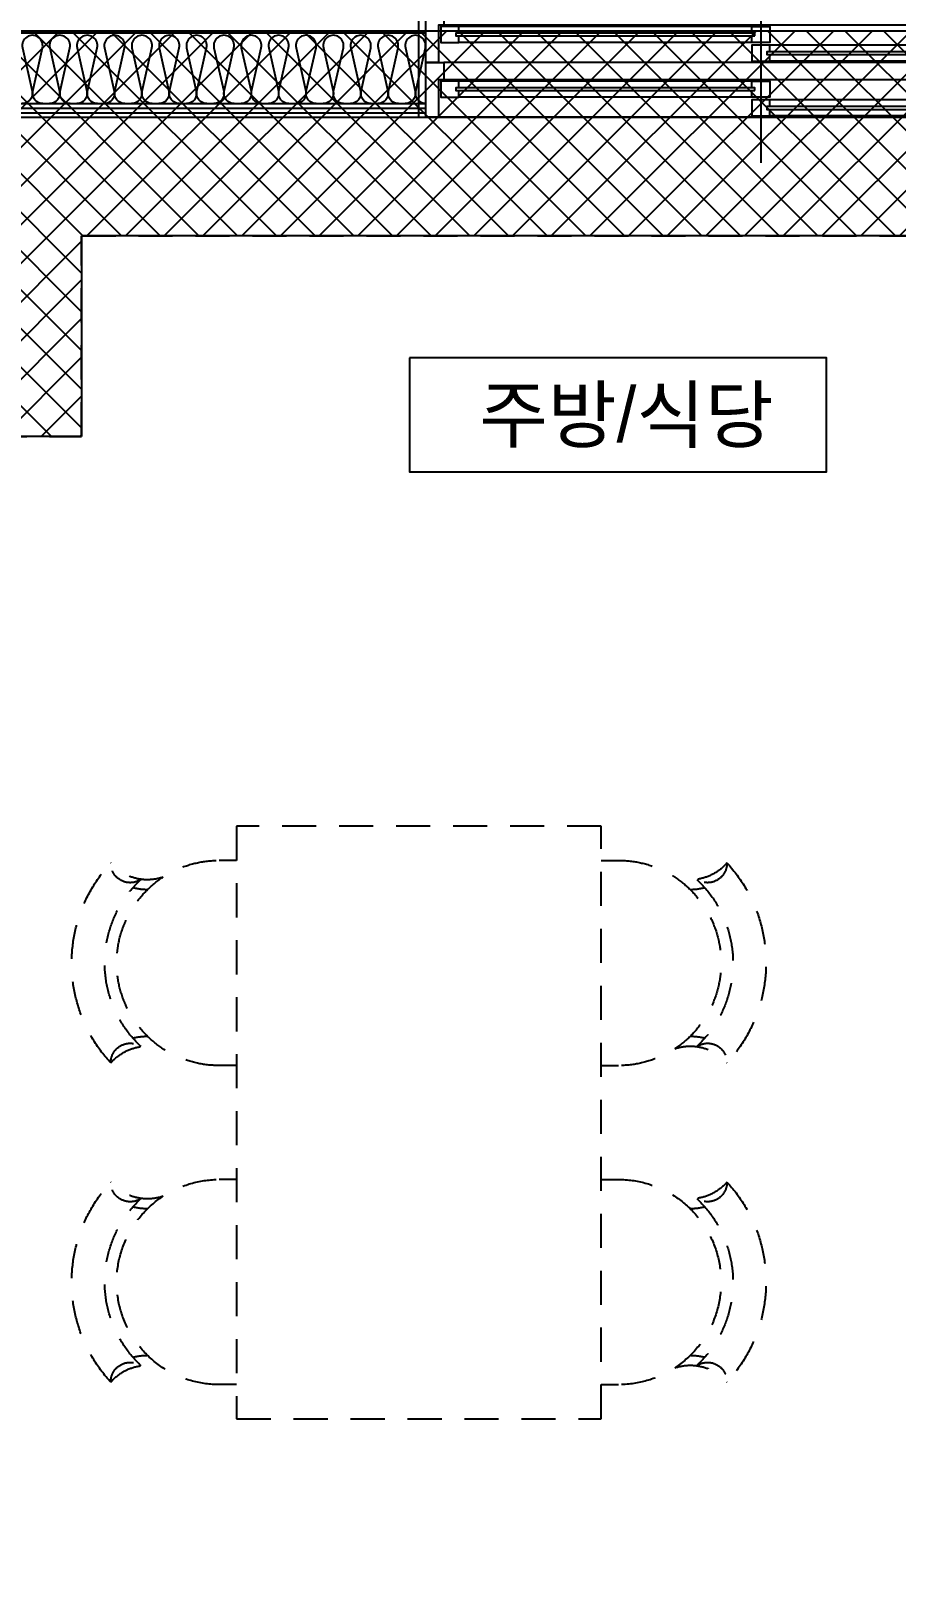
# Model space of a CAD drawing. Header units: millimetres. Extents: x -24416 to 92204, y -190080 to 23760.
# Drawn here: x 9512 to 11410, y 10704 to 14072 of the extents above; entities that cross this region are included whole.
import ezdxf
from ezdxf.enums import TextEntityAlignment as Align

# ---------------------------------------------------------------- set-up
doc = ezdxf.new("R2010")
doc.units = ezdxf.units.MM
doc.header["$LTSCALE"] = 50
for name, pattern in [('AUDIT_D_220706163347-0', [0]), ('CEN', [62, 60, -1, 0, -1]), ('HD', [2.5, 1.5, -1]), ('HID', [2.5, 1.5, -1])]:
    doc.linetypes.add(name, pattern=pattern)
for name, color, linetype, plot in [('AA-CEN', 1, 'CEN', False), ('Defpoint', 135, 'Continuous', False), ('MC', 135, 'Continuous', False)]:
    doc.layers.add(name, color=color, linetype=linetype, plot=plot)
for name, color, linetype in [('AA-단열-바닥-욕실', 30, 'Continuous'), ('dan1', 7, 'HID'), ('FUR_가구', 8, 'HD'), ('HAT', 9, 'Continuous'), ('INS', 252, 'Continuous'), ('WAL_DRY', 7, 'Continuous'), ('WIN', 4, 'Continuous'), ('실명', 3, 'AUDIT_D_220706163347-0'), ('실명박스', 7, 'AUDIT_D_220706163347-0')]:
    doc.layers.add(name, color=color, linetype=linetype)
doc.styles.add('HAUD01', font='Dotum.ttf')

# ---------------------------------------------------------------- blocks, each defined once
blk = doc.blocks.new('식탁-1300x800')
at = {"layer": 'FUR_가구'}
for p, q in [((75, 800), (75, 837.8)), ((525, 800), (525, 837.8)), ((775, 800), (775, 837.8)), ((1225, 800), (1225, 837.8)), ((75, 0), (75, -37.8)), ((525, 0), (525, -37.8)), ((775, 0), (775, -37.8)), ((1225, 0), (1225, -37.8))]:
    blk.add_line(p, q, dxfattribs=at)
blk.add_lwpolyline([(0, 800), (1300, 800), (1300, 0), (0, 0)], close=True, dxfattribs=at)
for centre, radius, start, end in [((300, 837.8), 323.6, 47.307, 132.693), ((1000, 837.8), 323.6, 47.307, 132.693), ((300, 837.8), 251.2, 43.0982, 136.9019), ((1000, 837.8), 251.2, 43.0981, 136.9018), ((300, 837.8), 225, 0, 180), ((81.5, 1033.2), 42.4, 325.904, 91.1712), ((11.9, 995.4), 105.6, 341.0855, 49.4454), ((518.5, 1033.2), 42.4, 88.8288, 214.096), ((588.1, 995.4), 105.6, 130.5546, 198.9145), ((1000, 837.8), 225, 360, 180), ((781.5, 1033.2), 42.4, 325.904, 91.1712), ((711.9, 995.4), 105.6, 341.0855, 49.4454), ((1218.5, 1033.2), 42.4, 88.8288, 214.096), ((1288.1, 995.4), 105.6, 130.5546, 198.9145), ((11.9, 995.4), 127.4, 359.9704, 14.5481), ((588.1, 995.4), 127.4, 165.452, 180.0296), ((711.9, 995.4), 127.4, 359.9704, 14.548), ((1288.1, 995.4), 127.4, 165.4519, 180.0296), ((300, -37.8), 225, 180, 360), ((1000, -37.8), 225, 180, 0), ((11.9, -195.4), 105.6, 310.5546, 18.9145), ((588.1, -195.4), 105.6, 161.0855, 229.4454), ((711.9, -195.4), 105.6, 310.5546, 18.9145), ((1288.1, -195.4), 105.6, 161.0855, 229.4454), ((11.9, -195.4), 127.4, 345.4519, 0.0296), ((588.1, -195.4), 127.4, 179.9704, 194.548), ((711.9, -195.4), 127.4, 345.452, 0.0296), ((1288.1, -195.4), 127.4, 179.9704, 194.5481), ((81.5, -233.2), 42.4, 268.8288, 34.096), ((300, -37.8), 251.2, 223.0981, 316.9018), ((518.5, -233.2), 42.4, 145.904, 271.1712), ((781.5, -233.2), 42.4, 268.8288, 34.096), ((1000, -37.8), 251.2, 223.0982, 316.9019), ((1218.5, -233.2), 42.4, 145.904, 271.1712), ((300, -37.8), 323.6, 227.307, 312.693), ((1000, -37.8), 323.6, 227.307, 312.693)]:
    blk.add_arc(centre, radius, start, end, dxfattribs=at)
blk = doc.blocks.new('WIN_이중창_1500')
at = {"layer": 'Defpoint'}
for p, q in [((-15, 240), (-15, 0)), ((1485, 240), (1485, 0))]:
    blk.add_line(p, q, dxfattribs=at)
at = {"layer": 'WIN'}
blk.add_line((735, -100), (735, 340), dxfattribs=at)
at = {"layer": 'WIN', "color": 8}
for p, q in [((1442, 240), (28, 240)), ((1397, 237), (755, 237)), ((715, 196), (73, 196)), ((1397, 202), (755, 202)), ((1430, 158), (40, 158)), ((715, 161), (73, 161)), ((1430, 120), (40, 120)), ((1397, 117), (755, 117)), ((715, 76), (73, 76)), ((1397, 82), (755, 82)), ((1430, 38), (40, 38)), ((715, 41), (73, 41)), ((1430, 0), (40, 0))]:
    blk.add_line(p, q, dxfattribs=at)
at = {"layer": 'WIN'}
for points in [[(40, 158), (28, 158), (28, 240), (0, 240), (0, 120), (40, 120), (40, 158)], [(755, 216.5), (755, 202), (715, 202), (715, 237), (755, 237), (755, 222.5)], [(1397, 216.5), (1397, 202), (1437, 202), (1437, 237), (1397, 237), (1397, 222.5)], [(1430, 158), (1442, 158), (1442, 240), (1470, 240), (1470, 120), (1430, 120), (1430, 158)], [(1404, 222.5), (1404, 216.5), (748, 216.5), (748, 222.5), (1404, 222.5)], [(73, 175.5), (73, 161), (33, 161), (33, 196), (73, 196), (73, 181.5)], [(722, 181.5), (722, 175.5), (66, 175.5), (66, 181.5), (722, 181.5)], [(715, 175.5), (715, 161), (755, 161), (755, 196), (715, 196), (715, 181.5)], [(40, 38), (28, 38), (28, 120), (0, 120), (0, 0), (40, 0), (40, 38)], [(755, 96.5), (755, 82), (715, 82), (715, 117), (755, 117), (755, 102.5)], [(1404, 102.5), (1404, 96.5), (748, 96.5), (748, 102.5), (1404, 102.5)], [(1397, 96.5), (1397, 82), (1437, 82), (1437, 117), (1397, 117), (1397, 102.5)], [(1430, 38), (1442, 38), (1442, 120), (1470, 120), (1470, 0), (1430, 0), (1430, 38)], [(73, 55.5), (73, 41), (33, 41), (33, 76), (73, 76), (73, 61.5)], [(715, 55.5), (715, 41), (755, 41), (755, 76), (715, 76), (715, 61.5)], [(722, 61.5), (722, 55.5), (66, 55.5), (66, 61.5), (722, 61.5)]]:
    blk.add_lwpolyline(points, dxfattribs=at)
blk = doc.blocks.new('insul1')
blk.add_lwpolyline([(0, 0, 0.480617), (0.146, 0.183), (0.004, 0.817, -1.249969), (0.296, 0.817), (0.154, 0.183, 0.480617), (0.3, 0, 0.480617)], format="xyb")
blk = doc.blocks.new('U-76A(기본)', base_point=(206307.1, 38575.4))
at = {"layer": 'dan1'}
blk.add_lwpolyline([(216392.1, 45955.4), (215322.1, 45955.4), (215322.1, 46395.4), (212682.1, 46395.4), (212682.1, 44800.4), (212372.1, 44800.4)], dxfattribs=at)
at = {"layer": 'INS'}
for p, q in [((215767.1, 46840.4), (214567.1, 46840.4)), ((215612.1, 46685.4), (214567.1, 46685.4))]:
    blk.add_line(p, q, dxfattribs=at)
at = {"layer": 'MC'}
blk.add_line((216082.1, 46655.4), (211882.1, 46655.4), dxfattribs=at)
at = {"layer": 'WAL_DRY'}
for p, q in [((215602.1, 46675.4), (214567.1, 46675.4)), ((215592.1, 46665.4), (214567.1, 46665.4))]:
    blk.add_line(p, q, dxfattribs=at)
at = {"layer": 'FUR_가구', "rotation": 270}
blk.add_blockref('식탁-1300x800', (214182.1, 45100.4), dxfattribs=at)
at = {"layer": 'INS', "xscale": 150, "yscale": 150, "zscale": 150, "row_count": 1, "column_count": 20, "row_spacing": 0, "column_spacing": 60}
blk.add_blockref('insul1', (214567.1, 46685.4), dxfattribs=at)
at = {"layer": 'WIN', "rotation": 180}
blk.add_blockref('WIN_이중창_1500', (214567.1, 46895.4), dxfattribs=at)
blk = doc.blocks.new('A$C415C5DAF')
at = {"layer": '실명박스'}
blk.add_lwpolyline([(-2142.9, -5022.8), (-2142.9, -5272.8), (-1227.9, -5272.8), (-1227.9, -5022.8)], close=True, dxfattribs=at)
blk.add_lwpolyline([(-2142.9, -5022.8), (-2142.9, -5272.8), (-1227.9, -5272.8), (-1227.9, -5022.8)], close=True, dxfattribs=at)
at = {"layer": '실명', "style": 'HAUD01'}
blk.add_text('주방/식당', height=120, dxfattribs=at).set_placement((-1666.9, -5146), align=Align.MIDDLE)
blk = doc.blocks.new('A$C1CAF0AFA')
at = {"layer": 'HAT'}
h = blk.add_hatch(dxfattribs=at)
h.set_pattern_fill('_USER', color=5, scale=60, angle=45, double=1, pattern_type=0)
h.set_pattern_definition([(45, (0, -23760), (-42.4264, 42.4264), []), (135, (0, -23760), (-42.4264, -42.4264), [])])
h.paths.add_polyline_path([(12573.3, -11732.9), (12263.3, -11732.9), (12263.3, -10137.9), (9623.3, -10137.9), (9623.3, -10577.9), (8553.3, -10577.9), (8553.3, -10287.9), (8353.3, -10287.9), (8353.3, -10577.9), (5003.3, -10577.9), (5003.3, -15817.9), (8353.3, -15817.9), (8353.3, -16107.9), (8553.3, -16107.9), (8553.3, -15817.9), (8823.3, -15817.9), (8823.3, -15992.9), (12773.3, -15992.9), (12773.3, -16282.9), (12973.3, -16282.9), (12973.3, -15992.9), (18513.3, -15992.9), (18513.3, -16442.9), (8373.3, -16442.9), (8373.3, -16267.9), (4553.3, -16267.9), (4553.3, -10127.9), (9173.3, -10127.9), (9173.3, -9687.9), (12713.3, -9687.9), (12713.3, -11282.9), (14563.3, -11282.9), (14563.3, -11132.9), (15963.3, -11132.9), (15963.3, -11282.9), (18526.3, -11282.9), (18526.3, -11732.9), (12773.3, -11732.9), (12773.3, -11410.4), (12573.3, -11410.4)])
at = {"layer": 'AA-CEN', "color": 4}
for points in [[(12263.3, -10137.9), (9623.3, -10137.9), (9623.3, -10577.9), (8553.3, -10577.9), (8553.3, -10287.9), (8353.3, -10287.9), (8353.3, -10577.9), (5003.3, -10577.9), (5003.3, -15817.9), (8353.3, -15817.9), (8353.3, -16107.9), (8553.3, -16107.9), (8553.3, -15817.9), (8823.3, -15817.9), (8823.3, -15992.9), (12773.3, -15992.9)], [(18513.3, -16442.9), (8373.3, -16442.9), (8373.3, -16267.9), (4553.3, -16267.9), (4553.3, -10127.9), (9173.3, -10127.9), (9173.3, -9687.9), (12713.3, -9687.9)]]:
    blk.add_lwpolyline(points, dxfattribs=at)

msp = doc.modelspace()

# ---------------------------------------------------------------- block references
at = {"xscale": -1}
msp.add_blockref('U-76A(기본)', (18638.3, 5802.1), dxfattribs=at)
at = {"layer": 'AA-단열-바닥-욕실'}
msp.add_blockref('A$C1CAF0AFA', (0, 23760), dxfattribs=at)
at = {"layer": '실명박스'}
msp.add_blockref('A$C415C5DAF', (12485.4, 18377.1), dxfattribs=at)

doc.saveas('drawing.dxf')
